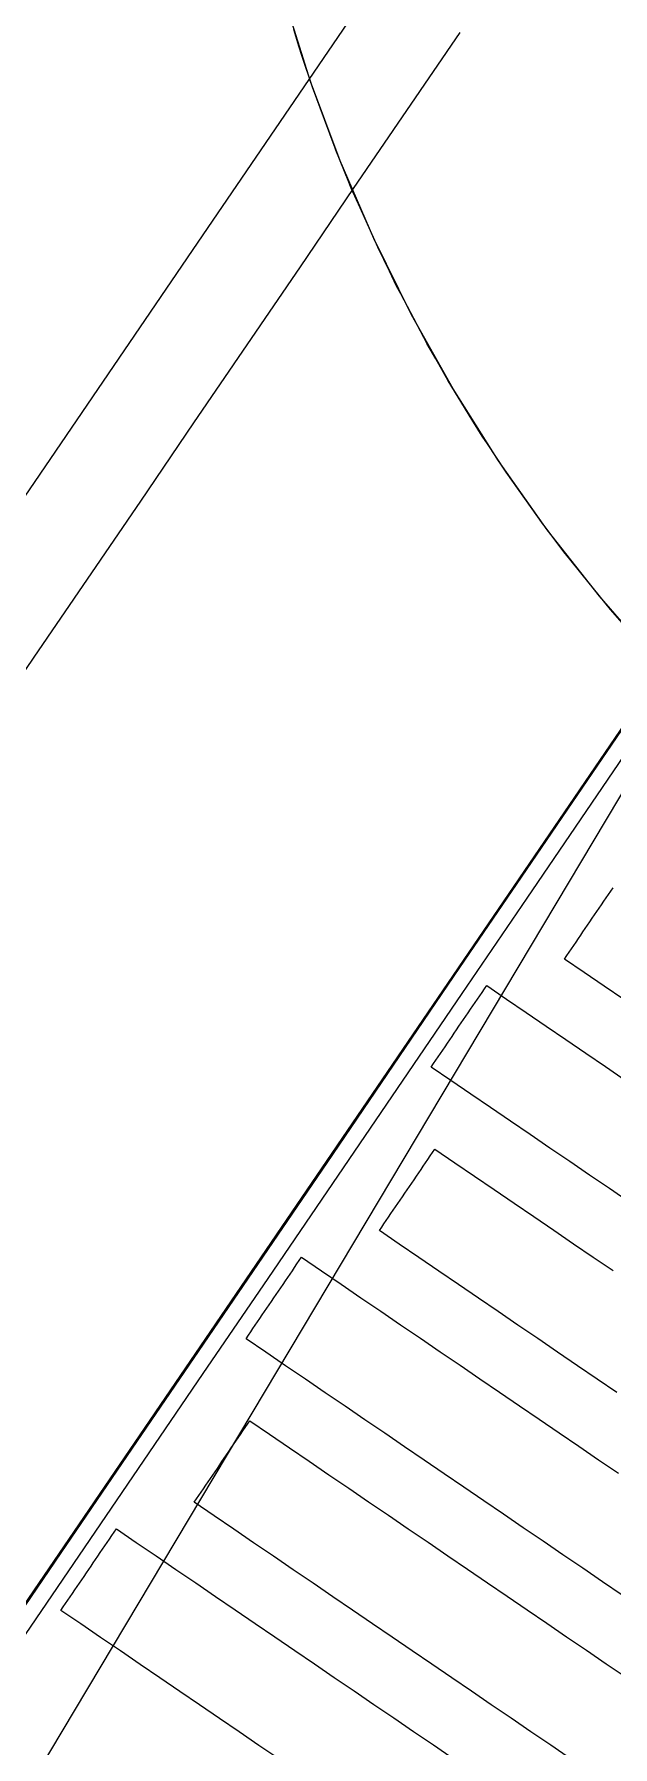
# Model space of a CAD drawing. Header units: millimetres. Extents: x -31757 to 121236, y -27283 to 59400.
# Drawn here: x 29047 to 30807, y 30464 to 35674 of the extents above; entities that cross this region are included whole.
import ezdxf

# ---------------------------------------------------------------- set-up
doc = ezdxf.new("R2010")
doc.units = ezdxf.units.MM
doc.layers.add('10_見えがかり', color=7, linetype='Continuous', lineweight=13)
doc.layers.add('30_敷地・外構', color=8, linetype='Continuous', lineweight=9)

msp = doc.modelspace()

# ---------------------------------------------------------------- linework, layer by layer
at = {"layer": '10_見えがかり'}
for points in [[(31923, 35826.5), (31812.9, 34999.4), (31259.2, 34187.1), (30705.6, 33374.9), (30151.9, 32562.6), (29598.3, 31750.4), (29044.7, 30938.1), (28491, 30125.9), (27709.5, 30517.3), (26897.2, 31070.9), (26330.2, 30329.2), (24669.3, 27892.4), (24115.7, 27080.2), (23365.5, 27306.2), (23573.4, 28053), (24127, 28865.2), (24680.7, 29677.5), (26895.2, 32926.5)], [(30934.3, 33771.9), (30766.4, 33964.1), (30607.8, 34165.8), (30459.1, 34376.2), (30321.2, 34594.5), (30194.5, 34820), (30079.7, 35051.8), (29977.2, 35288.9), (29887.3, 35530.3), (29810.2, 35775)], [(28521.6, 30163.5), (28926.1, 30757.1), (29128.4, 31053.9), (29330.7, 31350.7), (29533, 31647.4), (29937.6, 32241), (30139.9, 32537.8), (30342.1, 32834.6), (30544.4, 33131.4), (30746.7, 33428.1), (30949, 33724.9), (31151.3, 34021.7), (31353.6, 34318.5), (31555.9, 34615.3), (31758.2, 34912), (31960.5, 35208.8), (32163.5, 35425)], [(32163.5, 35425), (31961.2, 35128.3), (31758.9, 34831.5), (31556.6, 34534.7), (31364.7, 34253.2), (28745.6, 29866.8)], [(28773.2, 30443.9), (28970.2, 30733), (29561.2, 31600), (29758.2, 31889), (30349.2, 32756.1), (30546.2, 33045.1), (31137.2, 33912.2)]]:
    msp.add_lwpolyline(points, dxfattribs=at)
at = {"layer": '30_敷地・外構'}
for points in [[(30263.3, 36095.9), (29559.3, 35063), (28855.3, 34030.1), (28151.2, 32997.3), (27447.2, 31964.4), (26743.2, 30931.5), (26039.2, 29898.6), (25335.1, 28865.7), (24631.1, 27832.8), (23927.1, 26799.9), (23223.1, 25767.1), (22519, 24734.2), (21815, 23701.3), (21111, 22668.4), (20407, 21635.5)], [(32312, 35728.2), (32150.1, 35490.6), (31988.2, 35253), (31826.2, 35015.5), (31664.3, 34777.9), (31502.4, 34540.3), (31340.5, 34302.8), (31178.5, 34065.2), (31016.6, 33827.6), (30854.7, 33590.1), (30692.8, 33352.5), (30530.8, 33115), (30368.9, 32877.4), (30207, 32639.8), (30045.1, 32402.3), (29883.1, 32164.7), (29721.2, 31927.1), (29559.3, 31689.6), (29397.4, 31452), (29235.4, 31214.4), (29073.5, 30976.9), (28911.6, 30739.3), (28749.7, 30501.8), (28587.7, 30264.2)], [(30850.5, 33865.8), (30800.2, 33923.6), (30800.1, 33923.7), (30713.4, 34030.3), (30675.8, 34076.5), (30658.4, 34099.4), (30598, 34178.9), (30596.3, 34181.1), (30539.3, 34261.4), (30482.3, 34341.8), (30480.7, 34344.2), (30425.7, 34427.4), (30409.8, 34451.4), (30378.6, 34502.1), (30306.5, 34619.2), (30306.5, 34619.3), (30268.5, 34685.8), (30241.4, 34733.3), (30231.8, 34751.5), (30161.8, 34884), (30149.4, 34907.6), (30127.2, 34953.2), (30091.9, 35025.7), (30091.8, 35025.8), (30038.3, 35145.7), (30011.5, 35205.7), (30002.2, 35228.5), (29964.5, 35320.9), (29961.9, 35327.4), (29929.8, 35414), (29893.5, 35512.1), (29893.4, 35512.2), (29862.3, 35605.6), (29852, 35636.8), (29836.7, 35688)], [(27103.7, 30927.8), (27265.6, 31165.3), (27427.6, 31402.9), (27589.5, 31640.5), (27751.4, 31878), (27913.3, 32115.6), (28075.3, 32353.2), (28237.2, 32590.7), (28399.1, 32828.3), (28561, 33065.9), (28723, 33303.4), (28884.9, 33541), (29046.8, 33778.5), (29208.7, 34016.1), (29370.7, 34253.7), (29532.6, 34491.2), (29694.5, 34728.8), (29856.4, 34966.4), (30018.4, 35203.9), (30180.3, 35441.5), (30342.2, 35679)], [(30660, 32860.5), (30667, 32870.9), (30674.1, 32881.2), (30681.1, 32891.5), (30688.1, 32901.8), (30695.2, 32912.2), (30702.2, 32922.5), (30709.3, 32932.8), (30716.3, 32943.2), (30723.3, 32953.5), (30730.4, 32963.8), (30737.4, 32974.1), (30744.5, 32984.5), (30751.5, 32994.8), (30758.5, 33005.1), (30765.6, 33015.5), (30772.6, 33025.8), (30779.7, 33036.1), (30786.7, 33046.5), (30793.7, 33056.8), (30800.8, 33067.1), (30807.8, 33077.4)], [(30840.7, 32737.3), (30780.5, 32778.4), (30720.2, 32819.5), (30660, 32860.5)], [(30254.4, 32531.9), (30261.5, 32542.2), (30268.5, 32552.5), (30275.5, 32562.8), (30282.6, 32573.2), (30289.6, 32583.5), (30296.7, 32593.8), (30303.7, 32604.2), (30310.7, 32614.5), (30317.8, 32624.8), (30324.8, 32635.2), (30331.9, 32645.5), (30338.9, 32655.8), (30345.9, 32666.1), (30353, 32676.5), (30360, 32686.8), (30367.1, 32697.1), (30374.1, 32707.5), (30381.1, 32717.8), (30388.2, 32728.1), (30395.2, 32738.4), (30402.3, 32748.8), (30409.3, 32759.1), (30416.3, 32769.4), (30423.4, 32779.8), (30483.6, 32738.7), (30543.9, 32697.6), (30604.1, 32656.5), (30664.4, 32615.5), (30724.6, 32574.4), (30784.9, 32533.3), (30845.1, 32492.3)], [(30856.9, 32121.2), (30796.7, 32162.2), (30736.4, 32203.3), (30676.2, 32244.4), (30615.9, 32285.5), (30555.7, 32326.5), (30495.4, 32367.6), (30435.2, 32408.7), (30374.9, 32449.7), (30314.7, 32490.8), (30254.4, 32531.9)], [(30096.8, 32034.2), (30103.8, 32044.6), (30110.8, 32054.9), (30117.9, 32065.2), (30124.9, 32075.5), (30132, 32085.9), (30139, 32096.2), (30146, 32106.5), (30153.1, 32116.9), (30160.1, 32127.2), (30167.2, 32137.5), (30174.2, 32147.8), (30181.2, 32158.2), (30188.3, 32168.5), (30195.3, 32178.8), (30202.4, 32189.2), (30209.4, 32199.5), (30216.4, 32209.8), (30223.5, 32220.1), (30230.5, 32230.5), (30237.6, 32240.8), (30244.6, 32251.1), (30251.6, 32261.5), (30258.7, 32271.8), (30265.7, 32282.1), (30326, 32241), (30386.2, 32200), (30446.5, 32158.9), (30506.7, 32117.8), (30567, 32076.8), (30627.2, 32035.7), (30687.5, 31994.6), (30747.7, 31953.6), (30808, 31912.5)], [(30819.8, 31541.4), (30759.5, 31582.5), (30699.3, 31623.5), (30639, 31664.6), (30578.8, 31705.7), (30518.5, 31746.7), (30458.3, 31787.8), (30398, 31828.9), (30337.8, 31870), (30277.5, 31911), (30217.3, 31952.1), (30157, 31993.2), (30096.8, 32034.2)], [(29691.2, 31705.6), (29698.2, 31715.9), (29705.3, 31726.2), (29712.3, 31736.5), (29719.4, 31746.9), (29726.4, 31757.2), (29733.4, 31767.5), (29740.5, 31777.9), (29747.5, 31788.2), (29754.6, 31798.5), (29761.6, 31808.8), (29768.6, 31819.2), (29775.7, 31829.5), (29782.7, 31839.8), (29789.8, 31850.2), (29796.8, 31860.5), (29803.8, 31870.8), (29810.9, 31881.1), (29817.9, 31891.5), (29825, 31901.8), (29832, 31912.1), (29839, 31922.5), (29846.1, 31932.8), (29853.1, 31943.1), (29860.2, 31953.4), (29920.4, 31912.4), (29980.7, 31871.3), (30040.9, 31830.2), (30101.2, 31789.2), (30161.4, 31748.1), (30221.7, 31707), (30281.9, 31666), (30342.2, 31624.9), (30402.4, 31583.8), (30462.7, 31542.8), (30522.9, 31501.7), (30583.2, 31460.6), (30643.4, 31419.6), (30703.7, 31378.5), (30763.9, 31337.4), (30824.2, 31296.4)], [(30836, 30925.3), (30775.7, 30966.3), (30715.5, 31007.4), (30655.2, 31048.5), (30595, 31089.5), (30534.7, 31130.6), (30474.5, 31171.7), (30414.2, 31212.7), (30354, 31253.8), (30293.7, 31294.9), (30233.5, 31335.9), (30173.2, 31377), (30113, 31418.1), (30052.7, 31459.1), (29992.5, 31500.2), (29932.2, 31541.3), (29872, 31582.3), (29811.7, 31623.4), (29751.5, 31664.5), (29691.2, 31705.6)], [(29533.5, 31207.9), (29540.6, 31218.2), (29547.6, 31228.6), (29554.7, 31238.9), (29561.7, 31249.2), (29568.7, 31259.6), (29575.8, 31269.9), (29582.8, 31280.2), (29589.9, 31290.5), (29596.9, 31300.9), (29603.9, 31311.2), (29611, 31321.5), (29618, 31331.9), (29625.1, 31342.2), (29632.1, 31352.5), (29639.1, 31362.9), (29646.2, 31373.2), (29653.2, 31383.5), (29660.3, 31393.8), (29667.3, 31404.2), (29674.3, 31414.5), (29681.4, 31424.8), (29688.4, 31435.2), (29695.5, 31445.5), (29702.5, 31455.8), (29762.8, 31414.7), (29823, 31373.7), (29883.3, 31332.6), (29943.5, 31291.5), (30003.8, 31250.5), (30064, 31209.4), (30124.3, 31168.3), (30184.5, 31127.3), (30244.8, 31086.2), (30305, 31045.1), (30365.3, 31004.1), (30425.5, 30963), (30485.8, 30921.9), (30546, 30880.9), (30606.3, 30839.8), (30666.5, 30798.7), (30726.8, 30757.7), (30787, 30716.6), (30847.3, 30675.5)], [(30678.3, 30427.6), (30618.1, 30468.7), (30557.8, 30509.8), (30497.6, 30550.8), (30437.3, 30591.9), (30377.1, 30633), (30316.8, 30674), (30256.6, 30715.1), (30196.3, 30756.2), (30136.1, 30797.2), (30075.8, 30838.3), (30015.5, 30879.4), (29955.3, 30920.4), (29895, 30961.5), (29834.8, 31002.6), (29774.5, 31043.6), (29714.3, 31084.7), (29654, 31125.8), (29593.8, 31166.8), (29533.5, 31207.9)], [(29128, 30879.2), (29135, 30889.6), (29142.1, 30899.9), (29149.1, 30910.2), (29156.1, 30920.6), (29163.2, 30930.9), (29170.2, 30941.2), (29177.3, 30951.5), (29184.3, 30961.9), (29191.3, 30972.2), (29198.4, 30982.5), (29205.4, 30992.9), (29212.5, 31003.2), (29219.5, 31013.5), (29226.5, 31023.9), (29233.6, 31034.2), (29240.6, 31044.5), (29247.7, 31054.8), (29254.7, 31065.2), (29261.7, 31075.5), (29268.8, 31085.8), (29275.8, 31096.2), (29282.9, 31106.5), (29289.9, 31116.8), (29296.9, 31127.1), (29357.2, 31086.1), (29417.4, 31045), (29477.7, 31003.9), (29538, 30962.9), (29598.2, 30921.8), (29658.5, 30880.7), (29718.7, 30839.7), (29779, 30798.6), (29839.2, 30757.5), (29899.5, 30716.5), (29959.7, 30675.4), (30020, 30634.3), (30080.2, 30593.3), (30140.5, 30552.2), (30200.7, 30511.1), (30261, 30470), (30321.2, 30429)], [(29790.7, 30427.5), (29730.5, 30468.6), (29670.2, 30509.6), (29610, 30550.7), (29549.7, 30591.8), (29489.5, 30632.8), (29429.2, 30673.9), (29369, 30715), (29308.7, 30756), (29248.5, 30797.1), (29188.2, 30838.2), (29128, 30879.2)]]:
    msp.add_lwpolyline(points, dxfattribs=at)

doc.saveas('drawing.dxf')
